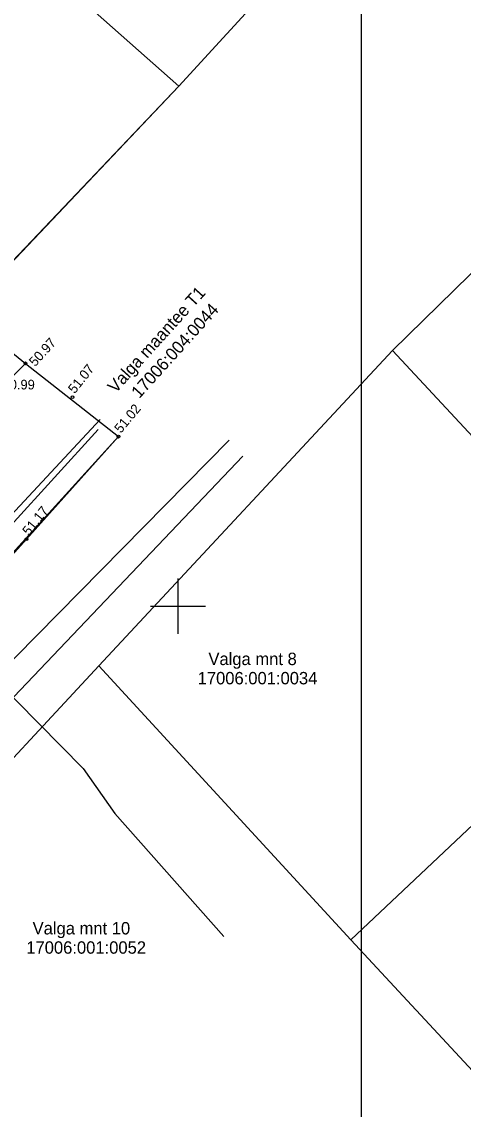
# Model space of a CAD drawing. Extents: x 640978 to 641418, y 6455595 to 6456085.
# Drawn here: x 641238.6 to 641270.7, y 6455713.4 to 6455792.5 of the extents above; entities that cross this region are included whole.
import ezdxf

# ---------------------------------------------------------------- set-up
doc = ezdxf.new("R2010")
doc.units = 0
for name, color, linetype in [('KORGUS', 7, 'Continuous'), ('KTRASS', 7, 'Continuous'), ('MOOTKORG', 7, 'Continuous'), ('MOOTPIIR', 7, 'Continuous'), ('PIIR', 7, 'Continuous'), ('SITRASS', 7, 'Continuous'), ('TEE', 7, 'Continuous'), ('VORK', 7, 'Continuous'), ('VORMISTUS', 7, 'Continuous'), ('VTRASS', 7, 'Continuous')]:
    doc.layers.add(name, color=color, linetype=linetype)

msp = doc.modelspace()

# ---------------------------------------------------------------- linework, layer by layer
at = {"layer": 'KORGUS'}
for centre in [(641238.93, 6455767.644), (641242.331, 6455765.194), (641245.685, 6455762.32), (641239.003, 6455754.877)]:
    msp.add_circle(centre, 0.1, dxfattribs=at)
at = {"layer": 'KTRASS'}
msp.add_line((641244.339, 6455763.572), (641230.577, 6455748.787), dxfattribs=at)
at = {"layer": 'MOOTPIIR'}
msp.add_lwpolyline([(641170.507, 6455828.075), (641179.807, 6455819.13), (641192.291, 6455808.595), (641210.748, 6455790.622), (641238.93, 6455767.644), (641245.685, 6455762.32), (641217.434, 6455731.288), (641203.76, 6455745.07), (641208.5, 6455750.175), (641200.251, 6455757.836), (641188.271, 6455744.851), (641181.488, 6455751.204), (641183.673, 6455753.534), (641173.295, 6455763.266)], dxfattribs=at)
at = {"layer": 'PIIR'}
msp.add_lwpolyline([(641274.585, 6455777.377), (641265.588, 6455768.59), (641244.263, 6455745.671), (641222.476, 6455722.229), (641201.202, 6455700.543), (641180.127, 6455678.316), (641171.14, 6455668.185), (641142.122, 6455638.976), (641132.031, 6455627.401), (641101.097, 6455594.761), (641087.786, 6455611.352), (641100.716, 6455625.114), (641099.201, 6455626.538), (641113.856, 6455642.055), (641121.208, 6455649.839), (641140.577, 6455669.91), (641170.909, 6455704.345), (641182.284, 6455716.381), (641216.669, 6455752.612), (641234.694, 6455771.62), (641250.06, 6455787.789), (641270.462, 6455810.037), (641315.349, 6455858.835)], dxfattribs=at)
for points in [[(641250.06, 6455787.789), (641207.912, 6455825.072), (641229.678, 6455849.056), (641270.462, 6455810.037)], [(641234.684, 6455771.59), (641191.362, 6455806.817), (641199.115, 6455815.363), (641207.912, 6455825.072), (641250.06, 6455787.789)], [(641262.558, 6455725.76), (641244.263, 6455745.671), (641265.588, 6455768.59), (641285.418, 6455747.286)], [(641244.263, 6455745.671), (641262.558, 6455725.76), (641276.802, 6455710.413), (641291.828, 6455694.214), (641284.134, 6455685.929), (641271.034, 6455672.046), (641222.476, 6455722.229)]]:
    msp.add_lwpolyline(points, close=True, dxfattribs=at)
at = {"layer": 'SITRASS'}
for points in [[(641253.718, 6455762.072), (641236.642, 6455744.737), (641220.529, 6455727.43), (641217.108, 6455721.426), (641216.53, 6455720.875), (641185.271, 6455687.844)], [(641254.711, 6455760.903), (641217.108, 6455721.426)], [(641236.642, 6455744.737), (641243.12, 6455738.203), (641245.411, 6455734.939), (641253.331, 6455726.008)]]:
    msp.add_lwpolyline(points, dxfattribs=at)
at = {"layer": 'TEE'}
for points in [[(641238.93, 6455767.644), (641236.996, 6455765.75), (641234.974, 6455764.956), (641232.281, 6455763.369), (641225.754, 6455758.837), (641220.766, 6455754.323), (641218.145, 6455751.263), (641216.502, 6455750.988), (641215.165, 6455751.027), (641213.354, 6455752.125), (641210.788, 6455754.81), (641210.623, 6455756.753)], [(641245.685, 6455762.32), (641239.003, 6455754.877), (641231.439, 6455746.488), (641224.663, 6455739.052), (641217.434, 6455731.288)]]:
    msp.add_lwpolyline(points, dxfattribs=at)
at = {"layer": 'VORK'}
for p, q in [((641250, 6455752), (641250, 6455748)), ((641248, 6455750), (641252, 6455750))]:
    msp.add_line(p, q, dxfattribs=at)
at = {"layer": 'VORMISTUS'}
msp.add_lwpolyline([(641060.33, 6455660.972), (641060.33, 6455944.472), (641263.33, 6455944.472), (641263.33, 6455660.972)], close=True, dxfattribs=at)
at = {"layer": 'VTRASS'}
msp.add_lwpolyline([(641216.175, 6455732.5), (641218.251, 6455734.656), (641230.82, 6455748.15), (641231.48, 6455748.88), (641244.209, 6455762.826)], dxfattribs=at)

# ---------------------------------------------------------------- texts
at = {"layer": 'KORGUS'}
for s, rotation, p in [(' 50.97', 47.73731, (641239.448, 6455767.173)), (' 51.07', 51.14433, (641242.331, 6455765.194)), (' 51.02', 50.22189, (641245.685, 6455762.32)), (' 51.17', 50.82641, (641239.003, 6455754.877))]:
    msp.add_text(s, height=0.7, rotation=rotation, dxfattribs=at).set_placement(p)
at = {"layer": 'MOOTKORG'}
msp.add_text(' 50.99', height=0.7, dxfattribs=at).set_placement((641236.996, 6455765.75))
at = {"layer": 'PIIR'}
for s, p in [('Valga maantee T1', (641245.474, 6455765.428)), ('17006:004:0044', (641247.19, 6455765.043))]:
    msp.add_text(s, height=0.9, rotation=47.87391, dxfattribs=at).set_placement(p)
for s, p in [('Valga mnt 8', (641252.217, 6455745.72)), ('17006:001:0034', (641251.434, 6455744.32)), ('Valga mnt 10', (641239.439, 6455726.148)), ('17006:001:0052', (641238.98, 6455724.748))]:
    msp.add_text(s, height=0.9, dxfattribs=at).set_placement(p)

doc.saveas('drawing.dxf')
